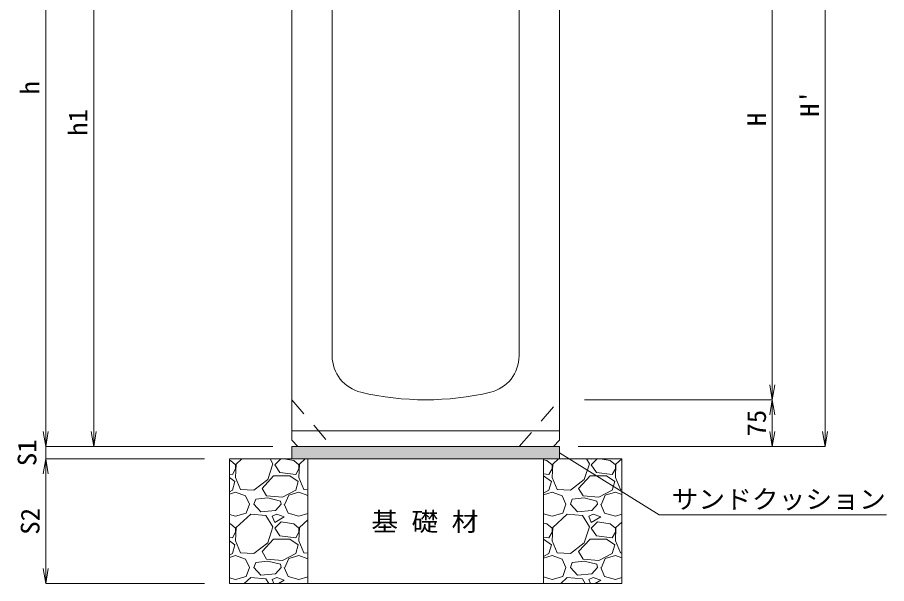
# Model space of a CAD drawing. Units: millimetres at full size; details may follow other scales. Extents: x 164402 to 209100, y 872507 to 885397.
# Drawn here: x 185239 to 186634, y 881627 to 882536 of the extents above; entities that cross this region are included whole.
import ezdxf
from ezdxf.enums import TextEntityAlignment as Align

# ---------------------------------------------------------------- set-up
doc = ezdxf.new("R2010")
doc.units = ezdxf.units.MM
doc.header["$LTSCALE"] = 40
doc.linetypes.add('USER1', pattern=[1.35, 0.75, -0.6])
for name, color, linetype, lineweight in [('0_2', 7, 'Continuous', 13), ('ハッチング', 7, 'Continuous', 5), ('作業エリア', 11, 'Continuous', 13), ('寸法線', 7, 'Continuous', 13), ('本体', 2, 'Continuous', 13), ('補助線', 8, 'Continuous', 13)]:
    doc.layers.add(name, color=color, linetype=linetype, lineweight=lineweight)
doc.layers.add('文字', color=7, linetype='Continuous')
doc.styles.add('ＭＳ 明朝', font='')
doc.styles.get('ＭＳ 明朝').set_extended_font_data('MS Mincho')

# ---------------------------------------------------------------- blocks, each defined once
blk = doc.blocks.new('open_arrow')
at = {"color": 0, "linetype": 'Continuous', "lineweight": -2}
blk.add_lwpolyline([(7.5, 1.25), (0, 0), (7.5, -1.25)], dxfattribs=at)

msp = doc.modelspace()

# ---------------------------------------------------------------- hatches: boundary and pattern name
at = {"layer": 'ハッチング'}
msp.add_hatch(color=8, dxfattribs=at).paths.add_polyline_path([(185679.36, 881847.29), (185679.36, 881827.29), (186109.36, 881827.29), (186109.36, 881847.29)])

# ---------------------------------------------------------------- linework, layer by layer
at = {"layer": '0_2', "lineweight": 20}
for p, q in [((185579.36, 881827.29), (186209.36, 881827.29)), ((185579.36, 881827.29), (185579.36, 881627.29)), ((186209.36, 881627.29), (186209.36, 881827.29)), ((185579.36, 881627.29), (186209.36, 881627.29))]:
    msp.add_line(p, q, dxfattribs=at)
at = {"layer": '0_2'}
msp.add_lwpolyline([(185679.36, 881827.29), (186109.36, 881827.29), (186109.36, 881847.29), (185679.36, 881847.29)], close=True, dxfattribs=at)
at = {"layer": 'ハッチング'}
for p, q in [((185581.11, 881824.87), (185579.36, 881825.13)), ((185589.24, 881817.76), (185581.11, 881824.87)), ((185590.25, 881818.77), (185589.24, 881797.44)), ((185589.24, 881811.66), (185589.24, 881817.76)), ((185599.58, 881827.29), (185590.25, 881818.77)), ((185641.05, 881794.39), (185649.18, 881819.79)), ((185649.18, 881819.79), (185644.6, 881827.29)), ((185652.08, 881827.29), (185652.23, 881826.9)), ((185661.76, 881827.29), (185652.23, 881817.76)), ((185652.23, 881826.9), (185652.87, 881827.29)), ((185652.23, 881817.76), (185660.36, 881805.57)), ((185682.71, 881824.87), (185666.6, 881827.29)), ((185690.84, 881817.76), (185682.71, 881824.87)), ((185691.85, 881818.77), (185690.84, 881797.44)), ((185690.84, 881811.66), (185690.84, 881817.76)), ((185701.18, 881827.29), (185691.85, 881818.77)), ((186089.11, 881824.87), (186083.36, 881825.73)), ((186097.24, 881817.76), (186089.11, 881824.87)), ((186098.25, 881818.77), (186097.24, 881797.44)), ((186097.24, 881811.66), (186097.24, 881817.76)), ((186107.58, 881827.29), (186098.25, 881818.77)), ((186149.05, 881794.39), (186157.18, 881819.79)), ((186157.18, 881819.79), (186152.6, 881827.29)), ((186160.08, 881827.29), (186160.23, 881826.9)), ((186169.76, 881827.29), (186160.23, 881817.76)), ((186160.23, 881826.9), (186160.87, 881827.29)), ((186160.23, 881817.76), (186168.36, 881805.57)), ((186190.71, 881824.87), (186174.6, 881827.29)), ((186198.84, 881817.76), (186190.71, 881824.87)), ((186199.85, 881818.77), (186198.84, 881797.44)), ((186198.84, 881811.66), (186198.84, 881817.76)), ((186209.18, 881827.29), (186199.85, 881818.77)), ((185579.36, 881803.09), (185584.16, 881802.52)), ((185584.16, 881802.52), (185589.24, 881811.66)), ((185660.36, 881805.57), (185685.76, 881802.52)), ((185685.76, 881802.52), (185690.84, 881811.66)), ((186083.36, 881803.57), (186092.16, 881802.52)), ((186092.16, 881802.52), (186097.24, 881811.66)), ((186168.36, 881805.57), (186193.76, 881802.52)), ((186193.76, 881802.52), (186198.84, 881811.66)), ((185579.36, 881797.48), (185588.22, 881791.34)), ((185588.22, 881791.34), (185584.16, 881777.12)), ((185589.24, 881797.44), (185597.37, 881778.13)), ((185618.7, 881777.12), (185641.05, 881794.39)), ((185631.91, 881780.17), (185650.2, 881800.49)), ((185650.2, 881800.49), (185676.61, 881800.49)), ((185676.61, 881800.49), (185689.82, 881791.34)), ((185689.82, 881791.34), (185685.76, 881777.12)), ((185690.84, 881797.44), (185698.97, 881778.13)), ((186083.36, 881800.25), (186096.22, 881791.34)), ((186096.22, 881791.34), (186092.16, 881777.12)), ((186097.24, 881797.44), (186105.37, 881778.13)), ((186126.7, 881777.12), (186149.05, 881794.39)), ((186139.91, 881780.17), (186158.2, 881800.49)), ((186158.2, 881800.49), (186184.61, 881800.49)), ((186184.61, 881800.49), (186197.82, 881791.34)), ((186197.82, 881791.34), (186193.76, 881777.12)), ((186198.84, 881797.44), (186206.97, 881778.13)), ((185584.16, 881777.12), (185579.36, 881774.6)), ((185579.36, 881770.98), (185589.24, 881774.07)), ((185589.24, 881774.07), (185605.49, 881767.97)), ((185597.37, 881778.13), (185618.7, 881777.12)), ((185639.02, 881767.97), (185631.91, 881780.17)), ((185685.76, 881777.12), (185664.42, 881765.94)), ((185674.58, 881768.99), (185690.84, 881774.07)), ((185690.84, 881774.07), (185705.36, 881768.62)), ((185698.97, 881778.13), (185705.36, 881777.83)), ((186092.16, 881777.12), (186083.36, 881772.51)), ((186083.36, 881769.73), (186097.24, 881774.07)), ((186097.24, 881774.07), (186113.49, 881767.97)), ((186105.37, 881778.13), (186126.7, 881777.12)), ((186147.02, 881767.97), (186139.91, 881780.17)), ((186193.76, 881777.12), (186172.42, 881765.94)), ((186182.58, 881768.99), (186198.84, 881774.07)), ((186198.84, 881774.07), (186209.36, 881770.12)), ((186206.97, 881778.13), (186209.36, 881778.02)), ((185605.49, 881767.97), (185611.59, 881754.77)), ((185618.7, 881754.77), (185621.75, 881762.89)), ((185641.05, 881764.93), (185621.75, 881762.89)), ((185664.42, 881765.94), (185639.02, 881767.97)), ((185661.37, 881759.85), (185641.05, 881764.93)), ((185662.39, 881754.77), (185661.37, 881759.85)), ((185668.49, 881754.77), (185674.58, 881768.99)), ((186113.49, 881767.97), (186119.59, 881754.77)), ((186126.7, 881754.77), (186129.75, 881762.89)), ((186149.05, 881764.93), (186129.75, 881762.89)), ((186172.42, 881765.94), (186147.02, 881767.97)), ((186169.37, 881759.85), (186149.05, 881764.93)), ((186170.39, 881754.77), (186169.37, 881759.85)), ((186176.49, 881754.77), (186182.58, 881768.99)), ((185606.51, 881740.54), (185611.59, 881754.77)), ((185629.88, 881742.57), (185618.7, 881754.77)), ((185662.39, 881754.77), (185653.25, 881744.61)), ((185667.47, 881754.77), (185673.57, 881740.54)), ((186114.51, 881740.54), (186119.59, 881754.77)), ((186137.88, 881742.57), (186126.7, 881754.77)), ((186170.39, 881754.77), (186161.25, 881744.61)), ((186175.47, 881754.77), (186181.57, 881740.54)), ((185579.36, 881738.37), (185589.24, 881735.46)), ((185589.24, 881735.46), (185606.51, 881740.54)), ((185613.62, 881738.51), (185590.25, 881717.17)), ((185638.01, 881736.48), (185613.62, 881738.51)), ((185653.25, 881744.61), (185629.88, 881742.57)), ((185649.18, 881718.19), (185638.01, 881736.48)), ((185655.28, 881738.51), (185648.17, 881735.46)), ((185648.17, 881735.46), (185652.23, 881725.3)), ((185652.23, 881725.3), (185667.47, 881734.45)), ((185667.47, 881734.45), (185655.28, 881738.51)), ((185673.57, 881740.54), (185690.84, 881735.46)), ((185690.84, 881735.46), (185705.36, 881739.73)), ((186083.36, 881739.54), (186097.24, 881735.46)), ((186097.24, 881735.46), (186114.51, 881740.54)), ((186121.62, 881738.51), (186098.25, 881717.17)), ((186146.01, 881736.48), (186121.62, 881738.51)), ((186161.25, 881744.61), (186137.88, 881742.57)), ((186157.18, 881718.19), (186146.01, 881736.48)), ((186163.28, 881738.51), (186156.17, 881735.46)), ((186156.17, 881735.46), (186160.23, 881725.3)), ((186160.23, 881725.3), (186175.47, 881734.45)), ((186175.47, 881734.45), (186163.28, 881738.51)), ((186181.57, 881740.54), (186198.84, 881735.46)), ((186198.84, 881735.46), (186209.36, 881738.56)), ((185581.11, 881723.27), (185579.36, 881723.53)), ((185589.24, 881716.16), (185581.11, 881723.27)), ((185641.05, 881692.79), (185649.18, 881718.19)), ((185662.39, 881726.32), (185652.23, 881716.16)), ((185682.71, 881723.27), (185662.39, 881726.32)), ((185690.84, 881716.16), (185682.71, 881723.27)), ((185705.36, 881729.5), (185691.85, 881717.17)), ((186089.11, 881723.27), (186083.36, 881724.13)), ((186097.24, 881716.16), (186089.11, 881723.27)), ((186149.05, 881692.79), (186157.18, 881718.19)), ((186170.39, 881726.32), (186160.23, 881716.16)), ((186190.71, 881723.27), (186170.39, 881726.32)), ((186198.84, 881716.16), (186190.71, 881723.27)), ((186209.36, 881725.85), (186199.85, 881717.17)), ((185584.16, 881700.92), (185589.24, 881710.06)), ((185590.25, 881717.17), (185589.24, 881695.84)), ((185589.24, 881710.06), (185589.24, 881716.16)), ((185652.23, 881716.16), (185660.36, 881703.97)), ((185660.36, 881703.97), (185685.76, 881700.92)), ((185685.76, 881700.92), (185690.84, 881710.06)), ((185691.85, 881717.17), (185690.84, 881695.84)), ((185690.84, 881710.06), (185690.84, 881716.16)), ((186092.16, 881700.92), (186097.24, 881710.06)), ((186098.25, 881717.17), (186097.24, 881695.84)), ((186097.24, 881710.06), (186097.24, 881716.16)), ((186160.23, 881716.16), (186168.36, 881703.97)), ((186168.36, 881703.97), (186193.76, 881700.92)), ((186193.76, 881700.92), (186198.84, 881710.06)), ((186199.85, 881717.17), (186198.84, 881695.84)), ((186198.84, 881710.06), (186198.84, 881716.16)), ((185579.36, 881701.49), (185584.16, 881700.92)), ((185579.36, 881695.88), (185588.22, 881689.74)), ((185588.22, 881689.74), (185584.16, 881675.52)), ((185589.24, 881695.84), (185597.37, 881676.53)), ((185618.7, 881675.52), (185641.05, 881692.79)), ((185631.91, 881678.57), (185650.2, 881698.89)), ((185650.2, 881698.89), (185676.61, 881698.89)), ((185676.61, 881698.89), (185689.82, 881689.74)), ((185689.82, 881689.74), (185685.76, 881675.52)), ((185690.84, 881695.84), (185698.97, 881676.53)), ((186083.36, 881701.97), (186092.16, 881700.92)), ((186083.36, 881698.65), (186096.22, 881689.74)), ((186096.22, 881689.74), (186092.16, 881675.52)), ((186097.24, 881695.84), (186105.37, 881676.53)), ((186126.7, 881675.52), (186149.05, 881692.79)), ((186139.91, 881678.57), (186158.2, 881698.89)), ((186158.2, 881698.89), (186184.61, 881698.89)), ((186184.61, 881698.89), (186197.82, 881689.74)), ((186197.82, 881689.74), (186193.76, 881675.52)), ((186198.84, 881695.84), (186206.97, 881676.53)), ((185584.16, 881675.52), (185579.36, 881673)), ((185597.37, 881676.53), (185618.7, 881675.52)), ((185639.02, 881666.37), (185631.91, 881678.57)), ((185685.76, 881675.52), (185664.42, 881664.34)), ((185698.97, 881676.53), (185705.36, 881676.23)), ((186092.16, 881675.52), (186083.36, 881670.91)), ((186105.37, 881676.53), (186126.7, 881675.52)), ((186147.02, 881666.37), (186139.91, 881678.57)), ((186193.76, 881675.52), (186172.42, 881664.34)), ((186206.97, 881676.53), (186209.36, 881676.42)), ((185579.36, 881669.38), (185589.24, 881672.47)), ((185589.24, 881672.47), (185605.49, 881666.37)), ((185605.49, 881666.37), (185611.59, 881653.17)), ((185641.05, 881663.33), (185621.75, 881661.29)), ((185664.42, 881664.34), (185639.02, 881666.37)), ((185661.37, 881658.25), (185641.05, 881663.33)), ((185668.49, 881653.17), (185674.58, 881667.39)), ((185674.58, 881667.39), (185690.84, 881672.47)), ((185690.84, 881672.47), (185705.36, 881667.02)), ((186083.36, 881668.13), (186097.24, 881672.47)), ((186097.24, 881672.47), (186113.49, 881666.37)), ((186113.49, 881666.37), (186119.59, 881653.17)), ((186149.05, 881663.33), (186129.75, 881661.29)), ((186172.42, 881664.34), (186147.02, 881666.37)), ((186169.37, 881658.25), (186149.05, 881663.33)), ((186176.49, 881653.17), (186182.58, 881667.39)), ((186182.58, 881667.39), (186198.84, 881672.47)), ((186198.84, 881672.47), (186209.36, 881668.52)), ((185606.51, 881638.94), (185611.59, 881653.17)), ((185618.7, 881653.17), (185621.75, 881661.29)), ((185629.88, 881640.97), (185618.7, 881653.17)), ((185662.39, 881653.17), (185653.25, 881643.01)), ((185662.39, 881653.17), (185661.37, 881658.25)), ((185667.47, 881653.17), (185673.57, 881638.94)), ((186114.51, 881638.94), (186119.59, 881653.17)), ((186126.7, 881653.17), (186129.75, 881661.29)), ((186137.88, 881640.97), (186126.7, 881653.17)), ((186170.39, 881653.17), (186161.25, 881643.01)), ((186170.39, 881653.17), (186169.37, 881658.25)), ((186175.47, 881653.17), (186181.57, 881638.94)), ((185579.36, 881636.77), (185589.24, 881633.86)), ((185589.24, 881633.86), (185606.51, 881638.94)), ((185613.62, 881636.91), (185603.08, 881627.29)), ((185638.01, 881634.88), (185613.62, 881636.91)), ((185653.25, 881643.01), (185629.88, 881640.97)), ((185642.65, 881627.29), (185638.01, 881634.88)), ((185655.28, 881636.91), (185648.17, 881633.86)), ((185648.17, 881633.86), (185650.8, 881627.29)), ((185667.47, 881632.85), (185655.28, 881636.91)), ((185673.57, 881638.94), (185690.84, 881633.86)), ((185690.84, 881633.86), (185705.36, 881638.13)), ((186083.36, 881637.94), (186097.24, 881633.86)), ((186097.24, 881633.86), (186114.51, 881638.94)), ((186121.62, 881636.91), (186111.08, 881627.29)), ((186146.01, 881634.88), (186121.62, 881636.91)), ((186161.25, 881643.01), (186137.88, 881640.97)), ((186150.65, 881627.29), (186146.01, 881634.88)), ((186163.28, 881636.91), (186156.17, 881633.86)), ((186156.17, 881633.86), (186158.8, 881627.29)), ((186175.47, 881632.85), (186163.28, 881636.91)), ((186181.57, 881638.94), (186198.84, 881633.86)), ((186198.84, 881633.86), (186209.36, 881636.96)), ((185658.2, 881627.29), (185667.47, 881632.85)), ((185705.36, 881627.9), (185704.68, 881627.29)), ((186166.2, 881627.29), (186175.47, 881632.85))]:
    msp.add_line(p, q, dxfattribs=at)
at = {"layer": '作業エリア'}
msp.add_line((186044.36, 881847.29), (186044.36, 881847.3), dxfattribs=at)
at = {"layer": '寸法線'}
for p, q in [((185284.61, 882998.48), (185284.61, 881847.29)), ((186535.57, 881847.29), (186535.57, 882948.48)), ((185361.67, 882887.29), (185361.67, 881847.29)), ((186450.57, 881922.29), (186450.57, 882822.29)), ((186149.36, 881922.29), (186450.57, 881922.29)), ((186149.36, 881922.29), (186450.57, 881922.29)), ((186450.57, 881847.29), (186450.57, 881922.29)), ((185284.61, 881895.29), (185284.61, 881779.29)), ((185649.36, 881847.29), (185284.61, 881847.29)), ((185639.36, 881847.29), (185284.61, 881847.29)), ((185649.36, 881847.29), (185361.67, 881847.29)), ((186139.36, 881847.29), (186450.57, 881847.29)), ((186139.36, 881847.29), (186535.57, 881847.29)), ((185539.36, 881827.29), (185284.61, 881827.29)), ((185284.61, 881827.29), (185284.61, 881627.29)), ((185539.36, 881827.29), (185284.61, 881827.29)), ((185539.36, 881627.29), (185284.61, 881627.29))]:
    msp.add_line(p, q, dxfattribs=at)
msp.add_lwpolyline([(186109.36, 881837.29), (186268.95, 881737.58), (186634.21, 881737.58)], dxfattribs=at)
at = {"layer": '本体', "lineweight": 20}
for p, q in [((185679.36, 882968.48), (185679.36, 881857.29)), ((186109.36, 882898.48), (186109.36, 881857.29)), ((185689.36, 881847.29), (185679.36, 881857.29)), ((186099.36, 881847.29), (186109.36, 881857.29))]:
    msp.add_line(p, q, dxfattribs=at)
at = {"layer": '本体'}
for p, q in [((185744.36, 882762.29), (185744.36, 881992.81)), ((186044.36, 881992.81), (186044.36, 882762.29)), ((185689.36, 881847.29), (186099.36, 881847.29))]:
    msp.add_line(p, q, dxfattribs=at)
at = {"layer": '本体', "linetype": 'USER1', "lineweight": 9}
for p, q in [((185679.36, 881922.29), (185744.36, 881847.29)), ((186044.36, 881847.29), (186109.36, 881922.29))]:
    msp.add_line(p, q, dxfattribs=at)
at = {"layer": '本体', "lineweight": 9}
msp.add_line((185679.36, 881872.29), (186109.36, 881872.29), dxfattribs=at)
at = {"layer": '本体'}
for centre, radius, start, end in [((185804.36, 881992.81), 60, 180, 256.65764), ((185984.36, 881992.81), 60, 283.34236, 0), ((185894.36, 882372.29), 450, 256.65764, 283.34236)]:
    msp.add_arc(centre, radius, start, end, dxfattribs=at)
at = {"layer": '補助線', "lineweight": 20}
for p, q in [((185705.36, 881827.29), (185705.36, 881627.29)), ((186083.36, 881627.29), (186083.36, 881827.29))]:
    msp.add_line(p, q, dxfattribs=at)

# ---------------------------------------------------------------- block references
at = {"layer": '寸法線'}
for p, xscale, yscale, rotation in [((186450.57, 881922.29), 3.2, 3.2, 90), ((186450.57, 881922.29), 3.2, 3.2, 270), ((185284.61, 881847.29), 3.2, 3.2, 90), ((185284.61, 881847.29), 3.2, 3.2, 90), ((185361.67, 881847.29), 3.2, 3.2, 90), ((186450.57, 881847.29), 3.2, 3.2, 90), ((186535.57, 881847.29), 3.2, 3.2, 90), ((186109.36, 881837.29), 0.16, 0.16, 328), ((185284.61, 881827.29), 3.2, 3.2, 270), ((185284.61, 881827.29), 3.2, 3.2, 270), ((185284.61, 881627.29), 3.2, 3.2, 90)]:
    msp.add_blockref('open_arrow', p, dxfattribs=dict(at, xscale=xscale, yscale=yscale, rotation=rotation))

# ---------------------------------------------------------------- texts
at = {"layer": '寸法線', "style": 'ＭＳ 明朝', "width": 1.05}
for s, p in [('h', (185259.27, 882422.88)), ("H'", (186510.57, 882397.88)), ('h1', (185336.33, 882367.29)), ('H', (186425.57, 882372.29)), ('75', (186425.57, 881884.79)), ('S1', (185254.61, 881837.29)), ('S2', (185259.61, 881727.29))]:
    msp.add_text(s, height=30.02, rotation=90, dxfattribs=at).set_placement(p, align=Align.MIDDLE_CENTER)
msp.add_text('サンドクッション', height=30.02, dxfattribs=at).set_placement((186288.95, 881777.69), align=Align.TOP_LEFT)
at = {"layer": '文字', "style": 'ＭＳ 明朝', "width": 1.05}
msp.add_text('基 礎 材', height=30.02, dxfattribs=at).set_placement((185807.25, 881702.82), align=Align.BOTTOM_LEFT)

doc.saveas('drawing.dxf')
